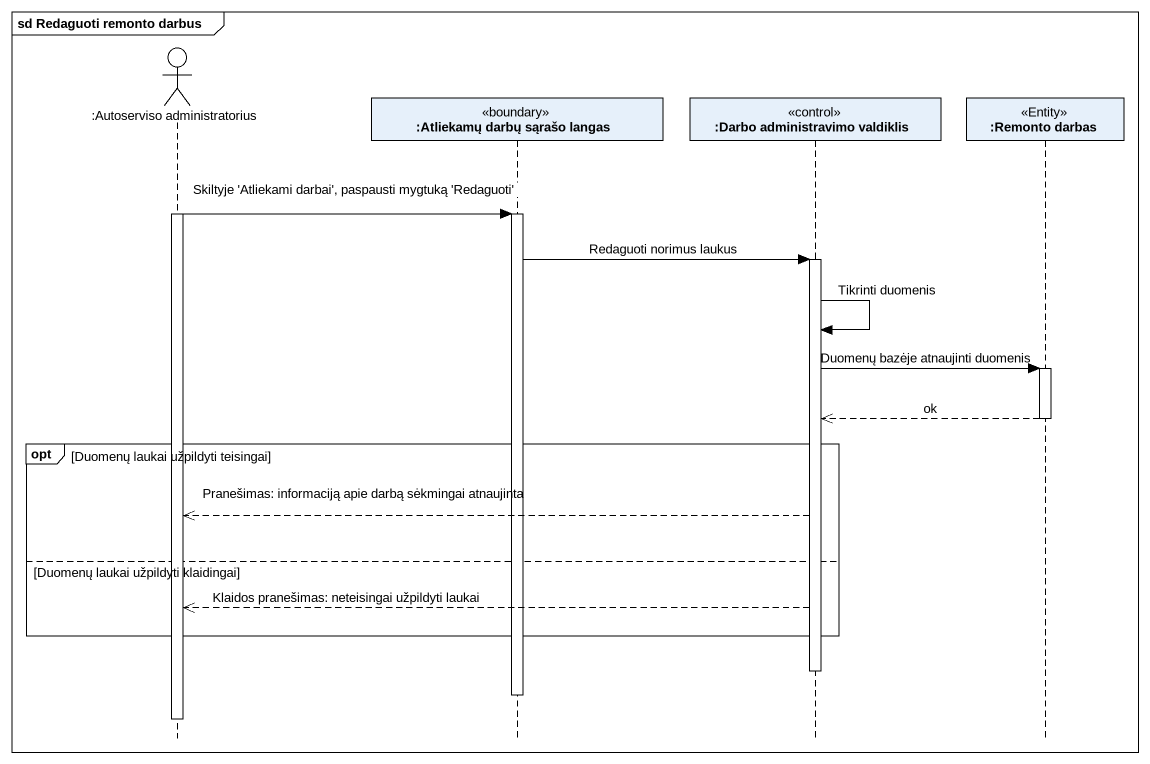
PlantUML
@startuml
mainframe sd Redaguoti remonto darbus
hide footbox
actor ":Autoserviso administratorius" as Autoserviso_administratorius
participant ":Atliekamų darbų sąrašo langas" as Atliekamų_darbų_sąrašo <<boundary>>
participant ":Darbo administravimo valdiklis" as Darbo_administravimo <<control>>
participant ":Remonto darbas" as Remonto_darbas <<Entity>>

activate Autoserviso_administratorius
Autoserviso_administratorius -> Atliekamų_darbų_sąrašo : Skiltyje 'Atliekami darbai', paspausti mygtuką 'Redaguoti'
activate Atliekamų_darbų_sąrašo
Atliekamų_darbų_sąrašo -> Darbo_administravimo : Redaguoti norimus laukus
activate Darbo_administravimo
Darbo_administravimo -> Darbo_administravimo : Tikrinti duomenis
Darbo_administravimo -> Remonto_darbas : Duomenų bazėje atnaujinti duomenis
activate Remonto_darbas
Remonto_darbas -->> Darbo_administravimo : ok
deactivate Remonto_darbas
opt Duomenų laukai užpildyti teisingai
  Darbo_administravimo -->> Autoserviso_administratorius : Pranešimas: informaciją apie darbą sėkmingai atnaujinta
else Duomenų laukai užpildyti klaidingai
  Darbo_administravimo -->> Autoserviso_administratorius : Klaidos pranešimas: neteisingai užpildyti laukai
end
deactivate Darbo_administravimo
deactivate Atliekamų_darbų_sąrašo
deactivate Autoserviso_administratorius
@enduml
